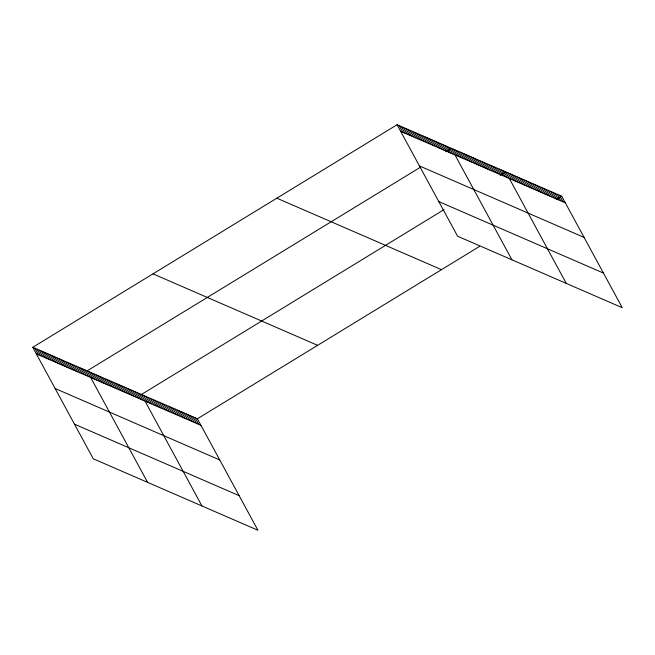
<?xml version="1.0" encoding="UTF-8"?>
<svg xmlns="http://www.w3.org/2000/svg" width="655" height="655" viewBox="0 0 655 655"><rect width="100%" height="100%" fill="white"/><g stroke="black" fill="none" stroke-linecap="round" stroke-linejoin="round"><path stroke-width="0.98" d="M32.75 347.306L197.401 418.782L257.931 530.263L93.28 458.787L32.75 347.306L397.069 124.737L561.72 196.213L622.25 307.694L457.599 236.218L397.069 124.737M419.765 167.647L87.082 370.894L147.612 482.375M445.867 151.706L451.401 148.325L511.932 259.806M444.049 209.6L141.423 394.482L201.953 505.963M500.199 175.294L505.742 171.913L566.272 283.386M197.401 418.782L479.46 246.468M556.185 199.595L561.72 196.213M400.639 131.303L565.29 202.78M419.437 165.928L584.088 237.405M438.801 201.593L603.452 273.07M276.844 198.187L441.495 269.663M152.975 273.856L317.626 345.332M36.32 353.88L200.97 425.357M55.118 388.497L219.769 459.974M74.482 424.17L239.132 495.647M559.485 195.239L563.046 201.814M557.241 194.265L560.811 200.839M555.006 193.299L558.568 199.865M552.763 192.324L556.332 198.891M550.527 191.35L554.089 197.925M548.284 190.376L551.854 196.95M546.049 189.41L549.611 195.976M543.806 188.435L547.375 195.002M541.57 187.461L545.132 194.036M539.327 186.487L542.897 193.061M537.092 185.521L540.653 192.087M534.848 184.546L538.418 191.121M532.613 183.572L536.175 190.147M530.37 182.606L533.94 189.172M528.135 181.631L531.696 188.198M525.891 180.657L529.461 187.232M523.656 179.683L527.218 186.257M521.413 178.717L524.983 185.283M519.178 177.742L522.739 184.309M516.934 176.768L520.504 183.343M514.699 175.794L518.261 182.368M512.456 174.828L516.025 181.394M510.22 173.853L513.782 180.428M507.977 172.879L511.547 179.454M503.564 170.963L507.134 177.538M501.394 170.022L504.964 176.596M499.216 169.08L502.786 175.646M497.047 168.138L500.617 174.705M494.869 167.189L498.439 173.763M492.699 166.247L496.269 172.822M490.529 165.306L494.091 171.872M488.352 164.364L491.921 170.93M486.182 163.414L489.743 169.989M484.004 162.473L487.574 169.047M481.834 161.531L485.396 168.106M479.656 160.59L483.226 167.156M477.487 159.648L481.057 166.214M475.309 158.698L478.879 165.273M473.139 157.757L476.709 164.331M470.961 156.815L474.531 163.382M468.792 155.874L472.361 162.44M466.622 154.924L470.184 161.498M464.444 153.982L468.014 160.557M462.274 153.041L465.836 159.607M460.097 152.099L463.666 158.666M457.927 151.149L461.488 157.724M455.749 150.208L459.319 156.782M453.579 149.266L457.149 155.833M449.232 147.375L452.801 153.95M447.054 146.433L450.624 153.008M444.884 145.492L448.454 152.066M442.714 144.55L446.276 151.117M440.537 143.601L444.106 150.175M438.367 142.659L441.928 149.234M436.189 141.717L439.759 148.292M434.019 140.776L437.581 147.342M431.842 139.834L435.411 146.401M429.672 138.885L433.242 145.459M427.494 137.943L431.064 144.518M425.324 137.001L428.894 143.568M423.146 136.06L426.716 142.626M420.977 135.11L424.546 141.685M418.807 134.169L422.369 140.743M416.629 133.227L420.199 139.793M414.459 132.285L418.021 138.852M412.282 131.336L415.851 137.91M410.112 130.394L413.673 136.969M407.934 129.453L411.504 136.027M405.764 128.511L409.334 135.077M403.586 127.561L407.156 134.136M401.417 126.62L404.986 133.194M399.239 125.678L402.809 132.253M195.165 417.816L198.727 424.383M192.922 416.842L196.492 423.408M190.687 415.868L194.248 422.442M188.444 414.893L192.013 421.468M186.208 413.927L189.77 420.494M183.965 412.953L187.535 419.527M181.73 411.979L185.291 418.553M179.486 411.012L183.056 417.579M177.251 410.038L180.813 416.605M175.008 409.064L178.578 415.638M172.773 408.09L176.334 414.664M170.529 407.123L174.099 413.69M168.294 406.149L171.856 412.715M166.051 405.175L169.62 411.749M163.816 404.2L167.377 410.775M161.572 403.234L165.142 409.801M159.337 402.26L162.899 408.835M157.094 401.286L160.663 407.86M154.858 400.32L158.42 406.886M152.615 399.345L156.185 405.912M150.38 398.371L153.941 404.946M148.136 397.397L151.706 403.971M145.901 396.431L149.463 402.997M143.658 395.456L147.228 402.023M139.245 393.54L142.815 400.107M137.075 392.599L140.645 399.165M134.897 391.649L138.467 398.224M132.728 390.707L136.297 397.282M130.55 389.766L134.119 396.34M128.38 388.824L131.95 395.391M126.21 387.875L129.772 394.449M124.032 386.933L127.602 393.508M121.863 385.991L125.424 392.566M119.685 385.05L123.255 391.616M117.515 384.108L121.077 390.675M115.337 383.159L118.907 389.733M113.168 382.217L116.737 388.792M110.99 381.276L114.559 387.842M108.82 380.334L112.39 386.9M106.642 379.384L110.212 385.959M104.472 378.443L108.042 385.017M102.303 377.501L105.864 384.067M100.125 376.56L103.695 383.126M97.955 375.61L101.517 382.184M95.777 374.668L99.347 381.243M93.608 373.727L97.169 380.301M91.43 372.785L95 379.351M89.26 371.835L92.83 378.41M84.913 369.952L88.482 376.527M82.735 369.011L86.304 375.577M80.565 368.069L84.135 374.635M78.395 367.119L81.957 373.694M76.217 366.178L79.787 372.752M74.048 365.236L77.609 371.803M71.87 364.295L75.44 370.861M69.7 363.345L73.262 369.919M67.522 362.403L71.092 368.978M65.353 361.462L68.922 368.028M63.175 360.52L66.744 367.087M61.005 359.57L64.575 366.145M58.827 358.629L62.397 365.203M56.657 357.687L60.227 364.254M54.488 356.746L58.049 363.312M52.31 355.796L55.88 362.371M50.14 354.854L53.702 361.429M47.962 353.913L51.532 360.487M45.793 352.971L49.354 359.538M43.615 352.03L47.185 358.596M41.445 351.08L45.015 357.655M39.267 350.138L42.837 356.713M37.098 349.197L40.667 355.763M34.92 348.255L38.489 354.822"/></g></svg>
